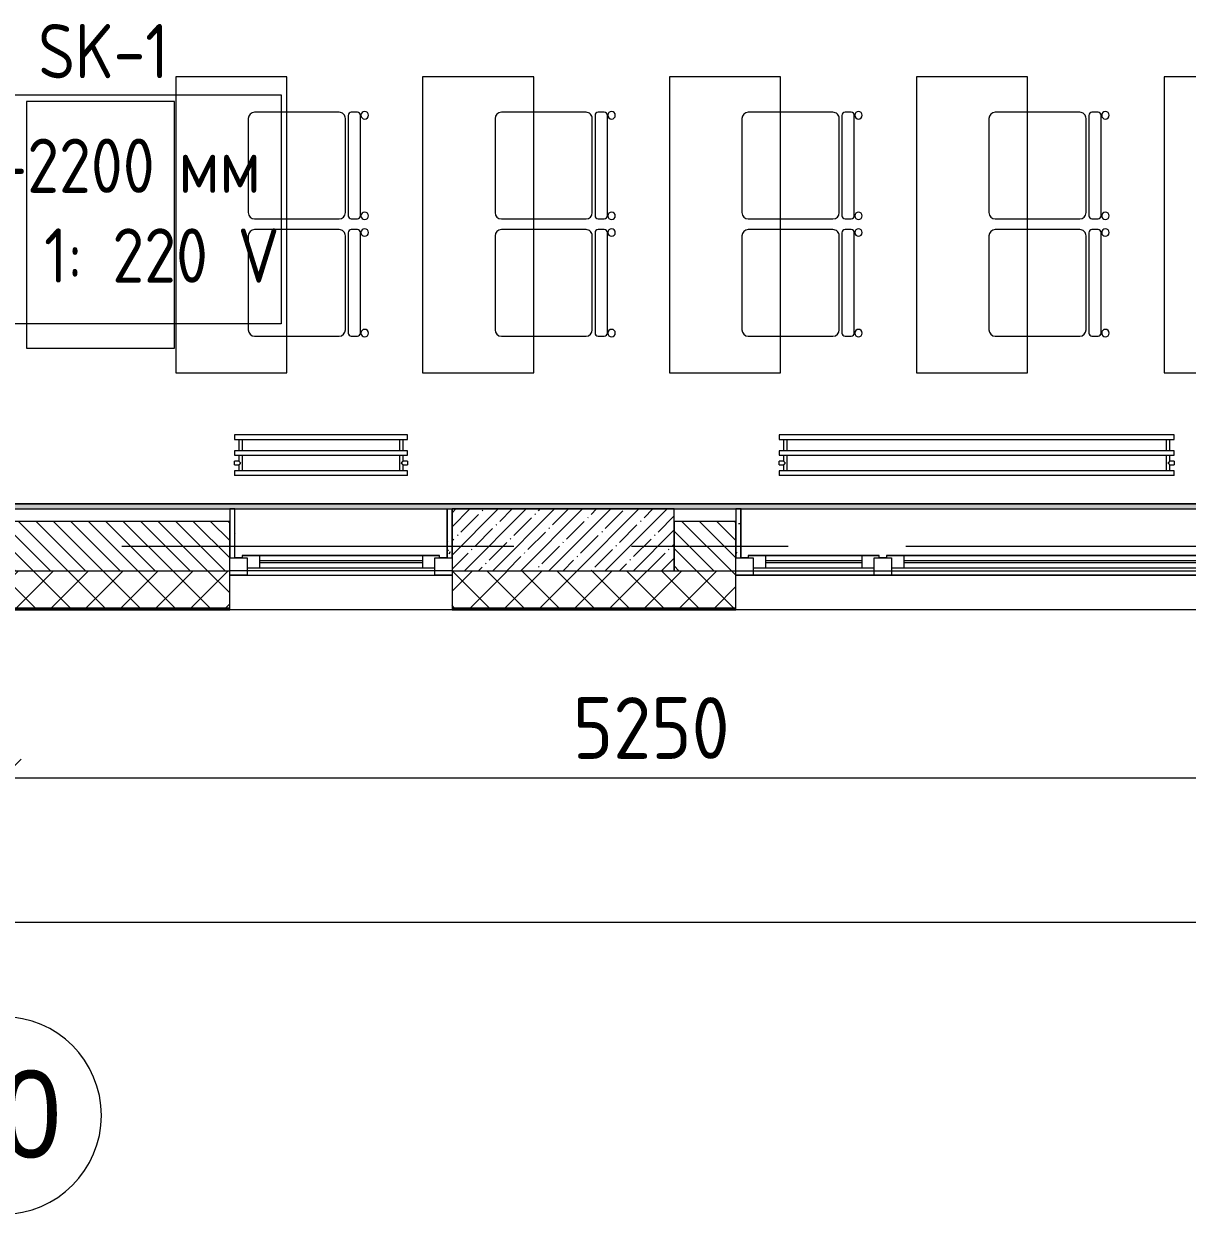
# Model space of a CAD drawing. Header units: millimetres. Extents: x 81382 to 274764, y -8553 to 29000.
# Drawn here: x 110796 to 115508, y -2706 to 2115 of the extents above; entities that cross this region are included whole.
import ezdxf

# ---------------------------------------------------------------- set-up
doc = ezdxf.new("R2010")
doc.units = ezdxf.units.MM
doc.linetypes.add('Осевая', pattern=[3175, 635, -476.25, 1587.5, -476.25])
for name, color, linetype, lineweight in [('A-ANNO-DIMS', 7, 'Continuous', 9), ('A-ANNO-DIMS-100', 7, 'Continuous', 9), ('A-GLAZ', 7, 'Continuous', 9), ('A-GLAZ-1', 7, 'Continuous', 13), ('A-WALL', 7, 'Continuous', 9), ('E-ELEC-FIXT-IDEN', 7, 'Continuous', 9), ('I-WALL', 7, 'Continuous', 9), ('M-EQPM', 7, 'Continuous', 9), ('S-COLS', 7, 'Continuous', 9), ('Оси', 7, 'Continuous', 9), ('Оси-1', 7, 'Continuous', 20), ('Оси-2', 7, 'Осевая', 9)]:
    doc.layers.add(name, color=color, linetype=linetype, lineweight=lineweight)
for name, color, linetype, lineweight, true_color in [('A-WALL-1', 7, 'Continuous', 9, 0x3c3c3c), ('A-WALL-FNSH-1', 7, 'Continuous', 9, 0x3c3c3c), ('I-FURN-1', 7, 'Continuous', 9, 0xf0f0f0)]:
    doc.layers.add(name, color=color, linetype=linetype, lineweight=lineweight, true_color=true_color)
doc.styles.add('Arial', font='arial.ttf', dxfattribs={"width": 0.9, "height": 350})
doc.styles.add('GOST Common_1', font='GOST_Common.ttf', dxfattribs={"width": 0.9, "height": 220})
doc.styles.add('ISOCPEUR', font='isocpeur.ttf', dxfattribs={"width": 0.9, "height": 250})
doc.dimstyles.new('ISO-2_5_0_9К_БОЛЬШОЙ', dxfattribs={"dimscale": 304.8, "dimtxt": 248.995294, "dimasz": 0.492126, "dimexe": 0.393701, "dimexo": 0.984252, "dimgap": 0, "dimtad": 1, "dimdec": 0, "dimrnd": 10, "dimzin": 0, "dimdsep": 46, "dimtxsty": 'ISOCPEUR', "dimblk1": 'OBLIQUE', "dimblk2": 'OBLIQUE', "dimsah": 1, "dimcen": 0.09, "dimdle": 0.393701, "dimazin": 0, "dimtfac": 1, "dimtdec": 4, "dimtix": 1, "dimtmove": 0, "dimatfit": 3, "dimfxl": 1, "dimtvp": 1, "dimtolj": 1, "dimtzin": 0, "dimarcsym": 2})
pattern_1 = [(0, (0, 0), (121.92, 30.48), [10.058, -81.382, 10.058, -81.382, -487.68]), (0, (0, 0), (121.92, 30.48), [-182.88, 10.058, -172.822, 10.058, -81.382, -213.36]), (0, (0, 0), (121.92, 30.48), [-457.2, 10.058, -50.902, 10.058, -142.342]), (120, (45.72, 15.24), (-87.356454, 90.345817), [10.058, -81.382, 10.058, -81.382, -487.68]), (120, (45.72, 15.24), (-87.356454, 90.345817), [-182.88, 10.058, -172.822, 10.058, -81.382, -213.36]), (120, (45.72, 15.24), (-87.356454, 90.345817), [-457.2, 10.058, -50.902, 10.058, -142.342]), (240, (60.96, 76.2), (-34.563546, -120.825817), [10.058, -81.382, 10.058, -81.382, -487.68]), (240, (60.96, 76.2), (-34.563546, -120.825817), [-182.88, 10.058, -172.822, 10.058, -81.382, -213.36]), (240, (60.96, 76.2), (-34.563546, -120.825817), [-457.2, 10.058, -50.902, 10.058, -142.342])]

# ---------------------------------------------------------------- blocks, each defined once
blk = doc.blocks.new('120_Окно_СКБ_2Ст_Фрамуга сверху - 120_Окно_СКБ_2Ст_2300х2500_h_ ДОО-19727959-План размещения напольных электротехнических лючков и розеток 3 этажа в осях 23-33')
at = {"layer": 'A-GLAZ'}
for p, q in [((1150, -57), (-1150, -57)), ((-1080, -57), (1080, -57)), ((-1130, -127), (-1100, -127)), ((-1030, -107), (470, -107)), ((470, -117), (-1030, -117)), ((540, -127), (570, -127)), ((540, -127), (570, -127)), ((640, -107), (1030, -107)), ((1030, -117), (640, -117)), ((1100, -127), (1130, -127))]:
    blk.add_line(p, q, dxfattribs=at)
at = {"layer": 'A-GLAZ-1'}
for p, q in [((-1150, -127), (-1150, -57)), ((-1150, -57), (-1080, -57)), ((-1080, -57), (-1080, -127)), ((520, -87), (-1080, -87)), ((-1080, -87), (-1080, -127)), ((-1030, -137), (-1030, -87)), ((470, -137), (470, -87)), ((520, -127), (520, -57)), ((520, -57), (590, -57)), ((520, -127), (520, -87)), ((590, -57), (590, -127)), ((1080, -87), (590, -87)), ((590, -87), (590, -127)), ((640, -137), (640, -87)), ((1030, -137), (1030, -87)), ((1080, -127), (1080, -57)), ((1080, -57), (1150, -57)), ((1080, -127), (1080, -87)), ((1150, -57), (1150, -127)), ((-1080, -127), (-1150, -127)), ((-1080, -127), (-1100, -127)), ((-1100, -127), (-1100, -137)), ((-1100, -137), (540, -137)), ((540, -137), (-1100, -137)), ((590, -127), (520, -127)), ((540, -127), (520, -127)), ((540, -137), (540, -127)), ((590, -127), (570, -127)), ((570, -127), (570, -137)), ((570, -137), (1100, -137)), ((1100, -137), (570, -137)), ((1150, -127), (1080, -127)), ((1100, -127), (1080, -127)), ((1100, -137), (1100, -127))]:
    blk.add_line(p, q, dxfattribs=at)
blk = doc.blocks.new('120_Окно_СКБ_1Ст - 120_Окно_СКБ_1Ст 900х2500_h_ с форточкой-V33-План размещения напольных электротехнических лючков и розеток 3 этажа в осях 23-33')
at = {"layer": 'A-GLAZ'}
for p, q in [((450, -57), (-450, -57)), ((-430, -127), (-400, -127)), ((-330, -107), (330, -107)), ((330, -117), (-330, -117)), ((400, -127), (430, -127))]:
    blk.add_line(p, q, dxfattribs=at)
at = {"layer": 'A-GLAZ-1'}
for p, q in [((-450, -127), (-450, -57)), ((-450, -57), (-380, -57)), ((-380, -57), (-380, -127)), ((380, -87), (-380, -87)), ((-380, -87), (-380, -127)), ((-330, -137), (-330, -87)), ((330, -137), (330, -87)), ((380, -127), (380, -57)), ((380, -57), (450, -57)), ((380, -127), (380, -87)), ((450, -57), (450, -127)), ((-380, -127), (-450, -127)), ((-380, -127), (-400, -127)), ((-400, -127), (-400, -137)), ((-400, -137), (400, -137)), ((400, -137), (-400, -137)), ((450, -127), (380, -127)), ((400, -127), (380, -127)), ((400, -137), (400, -127))]:
    blk.add_line(p, q, dxfattribs=at)
blk = doc.blocks.new('Стол базовый прямоугольный - 1_88-26291934-План размещения напольных электротехнических лючков и розеток 3 этажа в осях 23-33')
at = {"layer": 'I-FURN-1'}
for p, q in [((600, 225), (-600, 225)), ((-600, 225), (-600, -225)), ((600, -225), (600, 225)), ((-600, -225), (600, -225))]:
    blk.add_line(p, q, dxfattribs=at)
blk = doc.blocks.new('M_Стул-Breuer - 1_87-25466819-План размещения напольных электротехнических лючков и розеток 3 этажа в осях 23-33')
at = {"layer": 'I-FURN-1'}
for p, q in [((190.5, 241.3), (-190.5, 241.3)), ((-215.9, 215.9), (-215.9, 85)), ((215.9, 85), (215.9, 215.9)), ((-215.9, 85), (-215.9, -127)), ((215.9, -127), (215.9, 85)), ((-215.9, -176.2), (-215.9, -200.8)), ((203.2, -163.5), (-203.2, -163.5)), ((-190.5, -152.4), (190.5, -152.4)), ((215.9, -200.8), (215.9, -176.2)), ((-203.2, -213.5), (203.2, -213.5))]:
    blk.add_line(p, q, dxfattribs=at)
for centre, radius, start, end in [((-190.5, 215.9), 25.4, 90, 180), ((190.5, 215.9), 25.4, 0, 90), ((-190.5, -127), 25.4, 180, 270), ((190.5, -127), 25.4, 270, 360), ((-203.2, -176.2), 12.7, 90, 180), ((203.2, -176.2), 12.7, 360, 90), ((-203.5, -230.6), 15.1, 360, 180), ((-203.5, -230.6), 15.1, 180, 360), ((-203.2, -200.8), 12.7, 180, 270), ((203.7, -230.6), 15.1, 360, 180), ((203.7, -230.6), 15.1, 180, 360), ((203.2, -200.8), 12.7, 270, 360)]:
    blk.add_arc(centre, radius, start, end, dxfattribs=at)
blk = doc.blocks.new('Стол базовый прямоугольный - 1_288-25474731-План размещения напольных электротехнических лючков и розеток 3 этажа в осях 23-33')
at = {"layer": 'I-FURN-1'}
for p, q in [((500, 300), (-500, 300)), ((-500, 300), (-500, -300)), ((500, -300), (500, 300)), ((-500, -300), (500, -300))]:
    blk.add_line(p, q, dxfattribs=at)
blk = doc.blocks.new('radiator_prado_classic_z_tip_30_po exemplyaru - Classic Z Тип 30-300-31134001-План размещения напольных электротехнических лючков и розеток 3 этажа в осях 23-33')
at = {"layer": 'M-EQPM'}
for p, q in [((0, 228), (0, 210)), ((700, 228), (0, 228)), ((0, 210), (700, 210)), ((17.5, 210), (17.5, 164)), ((32.5, 164), (32.5, 210)), ((667.5, 210), (667.5, 164)), ((682.5, 164), (682.5, 210)), ((700, 210), (700, 228)), ((700, 164), (0, 164)), ((0, 164), (0, 146)), ((0, 146), (700, 146)), ((17.5, 146), (17.5, 121.5)), ((32.5, 82), (32.5, 146)), ((667.5, 146), (667.5, 82)), ((682.5, 121.5), (682.5, 146)), ((700, 146), (700, 164)), ((17.5, 121.5), (0, 121.5)), ((17.5, 121.5), (0, 121.5)), ((0, 121.5), (0, 121.2)), ((0, 106.5), (0, 121.5)), ((0, 121.2), (0, 121.2)), ((0, 106.8), (0, 106.5)), ((0, 106.8), (0, 106.8)), ((0, 106.5), (17.5, 106.5)), ((0, 106.5), (17.5, 106.5)), ((17.5, 106.5), (17.5, 82)), ((700, 121.5), (682.5, 121.5)), ((700, 121.5), (682.5, 121.5)), ((682.5, 82), (682.5, 106.5)), ((682.5, 106.5), (700, 106.5)), ((682.5, 106.5), (700, 106.5)), ((700, 121.5), (700, 106.5)), ((700, 121.2), (700, 121.5)), ((700, 121.5), (700, 121.2)), ((700, 121.2), (700, 121.5)), ((700, 106.5), (700, 106.8)), ((700, 106.8), (700, 106.5)), ((700, 106.5), (700, 106.8)), ((700, 82), (0, 82)), ((0, 82), (0, 64)), ((700, 64), (0, 64)), ((700, 64), (700, 82))]:
    blk.add_line(p, q, dxfattribs=at)
for points, knots in [([(25, 114), (24.5, 114.5), (23.6, 115.4), (22.4, 116.6), (21.6, 117.4), (21.1, 117.9), (20.8, 118.2), (20.5, 118.5), (20.2, 118.8), (19.8, 119.1), (19.6, 119.4), (19.3, 119.7), (19, 120), (18.7, 120.3), (18.5, 120.5), (18.3, 120.7), (18.1, 120.9), (17.9, 121.1), (17.8, 121.2), (17.7, 121.3), (17.5, 121.5), (17.5, 121.5), (17.5, 121.5)], [0, 0, 0, 0, 0.142857, 0.285714, 0.357143, 0.392857, 0.428571, 0.464286, 0.5, 0.535714, 0.571429, 0.607143, 0.642857, 0.678571, 0.714286, 0.75, 0.785714, 0.821429, 0.857143, 0.892857, 0.928571, 1, 1, 1, 1]), ([(17.5, 106.5), (17.5, 106.5), (17.5, 106.5), (17.7, 106.7), (17.8, 106.8), (17.9, 106.9), (18.1, 107.1), (18.3, 107.3), (18.5, 107.5), (18.7, 107.7), (19, 108), (19.3, 108.3), (19.6, 108.6), (19.8, 108.9), (20.3, 109.3), (20.7, 109.7), (21.1, 110.1), (21.6, 110.6), (22.4, 111.4), (23.6, 112.6), (24.5, 113.5), (25, 114)], [0, 0, 0, 0, 0.071429, 0.107143, 0.142857, 0.178571, 0.214286, 0.25, 0.285714, 0.321429, 0.357143, 0.392857, 0.428571, 0.464286, 0.5, 0.571429, 0.607143, 0.642857, 0.714286, 0.857143, 1, 1, 1, 1]), ([(675, 114), (675.5, 114.5), (676.4, 115.4), (677.6, 116.6), (678.4, 117.4), (678.9, 117.9), (679.2, 118.2), (679.5, 118.5), (679.8, 118.8), (680.1, 119.2), (680.4, 119.4), (680.7, 119.7), (681, 120), (681.3, 120.3), (681.5, 120.5), (681.7, 120.7), (681.9, 120.9), (682.1, 121.1), (682.2, 121.2), (682.3, 121.3), (682.5, 121.5), (682.5, 121.5), (682.5, 121.5)], [0, 0, 0, 0, 0.142857, 0.285714, 0.357143, 0.392857, 0.428571, 0.464286, 0.5, 0.535714, 0.571429, 0.607143, 0.642857, 0.678571, 0.714286, 0.75, 0.785714, 0.821429, 0.857143, 0.892857, 0.928571, 1, 1, 1, 1]), ([(682.5, 106.5), (682.5, 106.5), (682.5, 106.5), (682.3, 106.7), (682.2, 106.8), (682.1, 106.9), (681.9, 107.1), (681.7, 107.3), (681.5, 107.5), (681.3, 107.7), (681, 108), (680.7, 108.3), (680.4, 108.6), (680.1, 108.8), (679.7, 109.3), (679.3, 109.7), (678.9, 110.1), (678.4, 110.6), (677.6, 111.4), (676.4, 112.6), (675.5, 113.5), (675, 114)], [0, 0, 0, 0, 0.071429, 0.107143, 0.142857, 0.178571, 0.214286, 0.25, 0.285714, 0.321429, 0.357143, 0.392857, 0.428571, 0.464286, 0.5, 0.571429, 0.607143, 0.642857, 0.714286, 0.857143, 1, 1, 1, 1])]:
    blk.add_open_spline(points, degree=3, knots=knots, dxfattribs=at)
blk = doc.blocks.new('radiator_prado_classic_z_tip_30_po exemplyaru - Classic Z Тип 30-300-V123-План размещения напольных электротехнических лючков и розеток 3 этажа в осях 23-33')
at = {"layer": 'M-EQPM'}
for p, q in [((0, 228), (0, 210)), ((1600, 228), (0, 228)), ((0, 210), (1600, 210)), ((17.5, 210), (17.5, 164)), ((32.5, 164), (32.5, 210)), ((1567.5, 210), (1567.5, 164)), ((1582.5, 164), (1582.5, 210)), ((1600, 210), (1600, 228)), ((1600, 164), (0, 164)), ((0, 164), (0, 146)), ((0, 146), (1600, 146)), ((17.5, 146), (17.5, 121.5)), ((32.5, 82), (32.5, 146)), ((1567.5, 146), (1567.5, 82)), ((1582.5, 121.5), (1582.5, 146)), ((1600, 146), (1600, 164)), ((17.5, 121.5), (0, 121.5)), ((17.5, 121.5), (0, 121.5)), ((0, 121.5), (0, 121.2)), ((0, 106.5), (0, 121.5)), ((0, 121.2), (0, 121.2)), ((0, 106.8), (0, 106.5)), ((0, 106.8), (0, 106.8)), ((0, 106.5), (17.5, 106.5)), ((0, 106.5), (17.5, 106.5)), ((17.5, 106.5), (17.5, 82)), ((1600, 121.5), (1582.5, 121.5)), ((1600, 121.5), (1582.5, 121.5)), ((1582.5, 82), (1582.5, 106.5)), ((1582.5, 106.5), (1600, 106.5)), ((1582.5, 106.5), (1600, 106.5)), ((1600, 121.5), (1600, 106.5)), ((1600, 121.2), (1600, 121.5)), ((1600, 121.5), (1600, 121.2)), ((1600, 121.2), (1600, 121.5)), ((1600, 106.5), (1600, 106.8)), ((1600, 106.8), (1600, 106.5)), ((1600, 106.5), (1600, 106.8)), ((1600, 82), (0, 82)), ((0, 82), (0, 64)), ((1600, 64), (0, 64)), ((1600, 64), (1600, 82))]:
    blk.add_line(p, q, dxfattribs=at)
for points, knots in [([(25, 114), (24.5, 114.5), (23.6, 115.4), (22.4, 116.6), (21.6, 117.4), (21.1, 117.9), (20.8, 118.2), (20.5, 118.5), (20.2, 118.8), (19.8, 119.1), (19.6, 119.4), (19.3, 119.7), (19, 120), (18.7, 120.3), (18.5, 120.5), (18.3, 120.7), (18.1, 120.9), (17.9, 121.1), (17.8, 121.2), (17.7, 121.3), (17.5, 121.5), (17.5, 121.5), (17.5, 121.5)], [0, 0, 0, 0, 0.142857, 0.285714, 0.357143, 0.392857, 0.428571, 0.464286, 0.5, 0.535714, 0.571429, 0.607143, 0.642857, 0.678571, 0.714286, 0.75, 0.785714, 0.821429, 0.857143, 0.892857, 0.928571, 1, 1, 1, 1]), ([(17.5, 106.5), (17.5, 106.5), (17.5, 106.5), (17.7, 106.7), (17.8, 106.8), (17.9, 106.9), (18.1, 107.1), (18.3, 107.3), (18.5, 107.5), (18.7, 107.7), (19, 108), (19.3, 108.3), (19.6, 108.6), (19.8, 108.9), (20.3, 109.3), (20.7, 109.7), (21.1, 110.1), (21.6, 110.6), (22.4, 111.4), (23.6, 112.6), (24.5, 113.5), (25, 114)], [0, 0, 0, 0, 0.071429, 0.107143, 0.142857, 0.178571, 0.214286, 0.25, 0.285714, 0.321429, 0.357143, 0.392857, 0.428571, 0.464286, 0.5, 0.571429, 0.607143, 0.642857, 0.714286, 0.857143, 1, 1, 1, 1]), ([(1575, 114), (1575.5, 114.5), (1576.4, 115.4), (1577.6, 116.6), (1578.4, 117.4), (1578.9, 117.9), (1579.2, 118.2), (1579.5, 118.5), (1579.8, 118.8), (1580.1, 119.2), (1580.4, 119.4), (1580.7, 119.7), (1581, 120), (1581.3, 120.3), (1581.5, 120.5), (1581.7, 120.7), (1581.9, 120.9), (1582.1, 121.1), (1582.2, 121.2), (1582.3, 121.3), (1582.5, 121.5), (1582.5, 121.5), (1582.5, 121.5)], [0, 0, 0, 0, 0.142857, 0.285714, 0.357143, 0.392857, 0.428571, 0.464286, 0.5, 0.535714, 0.571429, 0.607143, 0.642857, 0.678571, 0.714286, 0.75, 0.785714, 0.821429, 0.857143, 0.892857, 0.928571, 1, 1, 1, 1]), ([(1582.5, 106.5), (1582.5, 106.5), (1582.5, 106.5), (1582.3, 106.7), (1582.2, 106.8), (1582.1, 106.9), (1581.9, 107.1), (1581.7, 107.3), (1581.5, 107.5), (1581.3, 107.7), (1581, 108), (1580.7, 108.3), (1580.4, 108.6), (1580.1, 108.8), (1579.7, 109.3), (1579.3, 109.7), (1578.9, 110.1), (1578.4, 110.6), (1577.6, 111.4), (1576.4, 112.6), (1575.5, 113.5), (1575, 114)], [0, 0, 0, 0, 0.071429, 0.107143, 0.142857, 0.178571, 0.214286, 0.25, 0.285714, 0.321429, 0.357143, 0.392857, 0.428571, 0.464286, 0.5, 0.571429, 0.607143, 0.642857, 0.714286, 0.857143, 1, 1, 1, 1])]:
    blk.add_open_spline(points, degree=3, knots=knots, dxfattribs=at)
blk = doc.blocks.new('Ось сетки - D8-29747960-План размещения напольных электротехнических лючков и розеток 3 этажа в осях 23-33')
at = {"layer": 'Оси-1'}
for start, end in [(360, 180), (180, 360)]:
    blk.add_arc((0, 0), 4, start, end, dxfattribs=at)
blk = doc.blocks.new('DIMBLOCK44-План размещения напольных электротехнических лючков и розеток 3 этажа в осях 23-33')
at = {"layer": 'A-ANNO-DIMS-100'}
for p, q in [((110710, -1132.6), (110710, -818.6)), ((115960, -1132.6), (115960, -818.6)), ((110710, -938.6), (115960, -938.6)), ((110710, -938.6), (110710, -1132.6)), ((115960, -938.6), (115960, -1132.6))]:
    blk.add_line(p, q, dxfattribs=at)
at = {"layer": 'A-ANNO-DIMS-100', "lineweight": 20}
for p, q in [((110710, -938.6), (110785, -863.6)), ((115960, -938.6), (116035, -863.6)), ((110710, -938.6), (110635, -1013.6)), ((115960, -938.6), (115885, -1013.6))]:
    blk.add_line(p, q, dxfattribs=at)
at = {"layer": 'A-ANNO-DIMS-100', "color": 0, "insert": (113019, -612), "char_height": 250, "width": 758.478, "attachment_point": 1, "line_spacing_factor": 1.149209, "style": 'ISOCPEUR'}
blk.add_mtext('5250', dxfattribs=at)
blk = doc.blocks.new('_Oblique')
at = {"color": 0, "linetype": 'ByBlock', "lineweight": -2}
blk.add_line((-0.5, -0.5), (0.5, 0.5), dxfattribs=at)
blk = doc.blocks.new('DIMBLOCK47-План размещения напольных электротехнических лючков и розеток 3 этажа в осях 23-33')
at = {"layer": 'A-ANNO-DIMS-100'}
for p, q in [((84560, -1717.9), (84560, -1404)), ((125010, -1717.9), (125010, -1404)), ((84440, -1524), (125130, -1524)), ((84560, -1524), (84560, -1717.9)), ((125010, -1524), (125010, -1717.9))]:
    blk.add_line(p, q, dxfattribs=at)
at = {"layer": 'A-ANNO-DIMS-100', "lineweight": 20}
for p, q in [((84560, -1524), (84635, -1449)), ((125010, -1524), (125085, -1449)), ((84560, -1524), (84485, -1599)), ((125010, -1524), (124935, -1599))]:
    blk.add_line(p, q, dxfattribs=at)
at = {"layer": 'A-ANNO-DIMS-100', "color": 0, "insert": (104366, -1197.4), "char_height": 250, "width": 1005.558, "attachment_point": 1, "line_spacing_factor": 1.149209, "style": 'ISOCPEUR'}
blk.add_mtext('40450', dxfattribs=at)

msp = doc.modelspace()

# ---------------------------------------------------------------- hatches: boundary and pattern name
at = {"layer": 'A-WALL'}
h = msp.add_hatch(dxfattribs=at)
h.set_pattern_fill('FP_2', color=256, style=0, pattern_type=2)
h.set_pattern_definition([(135, (0, 0), (-35.35534, -35.35534), [])])
h.paths.add_polyline_path([(121430, -100), (121430, 100), (121130, 100), (121130, -100)])
h.paths.add_polyline_path([(118830, -100), (119330, -100), (119330, 100), (118830, 100)])
h.paths.add_polyline_path([(117030, -100), (117030, 100), (115980, 100), (115980, -100), (116985.1, -100)])
h.paths.add_polyline_path([(113430, -100), (113680, -100), (113680, 100), (113430, 100)])
h.paths.add_polyline_path([(110730, -100), (111630, -100), (111630, 100), (110730, 100), (110730, 91.5)])
h.paths.add_polyline_path([(109353.5, -100), (109830, -100), (109830, 100), (108930, 100), (108930, -100)])
h.paths.add_polyline_path([(106230, -100), (106230, 100), (105180, 100), (105180, -100), (106173.6, -100)])
h.paths.add_polyline_path([(102880, -100), (102880, 100), (102630, 100), (102630, -100)])
h.paths.add_polyline_path([(101085.9, -100), (101730, -100), (101730, 100), (100830, 100), (100830, -100)])
h.paths.add_polyline_path([(97906, -100), (98130, -100), (98130, 100), (97080, 100), (97080, -100), (97270.1, -100)])
h.paths.add_polyline_path([(94726.2, -100), (94780, -100), (94780, 100), (94530, 100), (94530, -100)])
h.paths.add_polyline_path([(92730, -100), (92730, 100), (91930, 100), (91930, -100), (92182.3, -100)])
h = msp.add_hatch(dxfattribs=at)
h.set_pattern_fill('FP_1', color=256, style=0, pattern_type=2)
h.set_pattern_definition([(45, (0, 0), (-70.71068, 70.71068), []), (135, (0, 0), (-70.71068, -70.71068), [])])
h.paths.add_polyline_path([(125080, -250), (125080, -100), (123730, -100), (123730, -250), (123980.7, -250)])
h.paths.add_polyline_path([(120800.9, -250), (121430, -250), (121430, -100), (120230, -100), (120230, -250)])
h.paths.add_polyline_path([(117930, -250), (119330, -250), (119330, -100), (117930, -100)])
h.paths.add_polyline_path([(116985.1, -250), (117030, -250), (117030, -100), (115980, -100), (115980, -250), (116349.1, -250)])
h.paths.add_polyline_path([(112533.3, -250), (113680, -250), (113680, -100), (112530, -100), (112530, -250)])
h.paths.add_polyline_path([(109830, -250), (109830, -100), (108930, -100), (108930, -250), (109353.5, -250)])
h.paths.add_polyline_path([(111261.4, -250), (111630, -250), (111630, -100), (110730, -100), (110730, -250)])
h.paths.add_polyline_path([(107130, -250), (108030, -250), (108030, -100), (107130, -100)])
h.paths.add_polyline_path([(106230, -250), (106230, -100), (105180, -100), (105180, -250), (106173.6, -250)])
h.paths.add_polyline_path([(102357.8, -250), (102880, -250), (102880, -100), (100830, -100), (100830, -250), (101730, -250)])
h.paths.add_polyline_path([(99930, -250), (99930, -100), (99030, -100), (99030, -250), (99813.9, -250)])
h.paths.add_polyline_path([(98130, -250), (98130, -100), (97080, -100), (97080, -250), (97906, -250)])
h.paths.add_polyline_path([(94726.2, -250), (94780, -250), (94780, -100), (93630, -100), (93630, -250), (94090.2, -250)])
h.paths.add_polyline_path([(92730, -250), (92730, -100), (91930, -100), (91930, -250), (92182.3, -250)])
h.paths.add_polyline_path([(90910.4, -250), (91030, -250), (91030, -100), (89210, -100), (89210, -250), (89638.5, -250)])
at = {"layer": 'I-WALL'}
h = msp.add_hatch(dxfattribs=at)
h.set_pattern_fill('FP_35', color=256, style=0, pattern_type=2)
h.set_pattern_definition(pattern_1)
h.paths.add_polyline_path([(123980.7, 150), (124810, 150), (124810, 170), (109770, 170), (109771, 150), (123662.7, 150)])
h = msp.add_hatch(dxfattribs=at)
h.set_pattern_fill('FP_35', color=256, style=0, pattern_type=2)
h.set_pattern_definition(pattern_1)
h.paths.add_polyline_path([(111650, -48), (111650, 150), (111630, 150), (111630, -48)])
h = msp.add_hatch(dxfattribs=at)
h.set_pattern_fill('FP_35', color=256, style=0, pattern_type=2)
h.set_pattern_definition(pattern_1)
h.paths.add_polyline_path([(112530, -48), (112530, 149.8), (112510, 149.8), (112510, -48)])
h = msp.add_hatch(dxfattribs=at)
h.set_pattern_fill('FP_35', color=256, style=0, pattern_type=2)
h.set_pattern_definition(pattern_1)
h.paths.add_polyline_path([(113700, -48), (113700, 150), (113680, 150), (113680, -48)])
at = {"layer": 'S-COLS'}
h = msp.add_hatch(dxfattribs=at)
h.set_pattern_fill('FP_4', color=256, style=0, pattern_type=2)
h.set_pattern_definition([(45, (0, 0), (-57.024626, 57.024626), []), (45, (57.025, 0), (-57.024626, 57.024626), [100.806, -20.161, 3.353, -16.808])])
h.paths.add_polyline_path([(112533.3, -100), (113430, -100), (113430, 150), (112530, 150), (112530, -100)])

# ---------------------------------------------------------------- linework, layer by layer
at = {"layer": 'A-WALL'}
for p, q in [((113430, 100), (113430, -100)), ((102630, -100), (111630, -100)), ((110730, -100), (111630, -100)), ((112530, -100), (117030, -100)), ((113430, -100), (113680, -100)), ((110730, -250), (111630, -250)), ((110730, -253), (111630, -253)), ((112530, -258), (111630, -258)), ((112530, -250), (113680, -250)), ((112530, -253), (113680, -253)), ((115980, -258), (113680, -258))]:
    msp.add_line(p, q, dxfattribs=at)
at = {"layer": 'A-WALL-1'}
for p, q in [((124810, 170), (109770, 170)), ((109770, 150), (124830, 150)), ((111650, 150), (111630, 150)), ((111630, 150), (111630, -48)), ((111650, -48), (111650, 150)), ((112530, 149.8), (112510, 149.8)), ((112510, 149.8), (112510, -48)), ((112530, -48), (112530, 149.8)), ((113700, 150), (113680, 150)), ((113680, 150), (113680, -48)), ((113700, -48), (113700, 150)), ((111630, 100), (110730, 100)), ((111630, -250), (111630, 100)), ((113680, 100), (113430, 100)), ((113680, -250), (113680, 100)), ((111630, -48), (111650, -48)), ((112510, -48), (112530, -48)), ((113680, -48), (113700, -48)), ((112530, -100), (112530, -250))]:
    msp.add_line(p, q, dxfattribs=at)
at = {"layer": 'A-WALL-FNSH-1'}
for p, q in [((124809, 171), (109771, 171)), ((111651, 150), (111650, 150)), ((111651, -48), (111651, 150)), ((112510, 149.8), (112509, 149.8)), ((112509, 149.8), (112509, -48)), ((113701, 150), (113700, 150)), ((113701, -48), (113701, 150)), ((111650, -48), (111651, -48)), ((112509, -48), (112510, -48)), ((113700, -48), (113701, -48)), ((110730, -258), (111630, -258)), ((111630, -258), (111630, -250)), ((112530, -250), (112530, -258)), ((112530, -258), (113680, -258)), ((113680, -258), (113680, -250))]:
    msp.add_line(p, q, dxfattribs=at)
at = {"layer": 'E-ELEC-FIXT-IDEN', "flags": 128}
msp.add_lwpolyline([(110417.3, 1828.1), (111837.7, 1828.1), (111837.7, 900.1), (110417.3, 900.1)], close=True, dxfattribs=at)
at = {"layer": 'I-WALL'}
msp.add_line((112530, -100), (111630, -100), dxfattribs=at)
at = {"layer": 'S-COLS'}
for p, q in [((113430, 150), (112530, 150)), ((112530, 150), (112530, -100)), ((113430, 100), (113430, 150)), ((113430, -100), (113430, 100)), ((112530, -100), (113430, -100))]:
    msp.add_line(p, q, dxfattribs=at)
at = {"layer": 'Оси-2'}
msp.add_line((84681.8, 0), (122730, 0), dxfattribs=at)

# ---------------------------------------------------------------- block references
at = {"layer": 'A-GLAZ', "rotation": 180}
for name, p in [('120_Окно_СКБ_1Ст - 120_Окно_СКБ_1Ст 900х2500_h_ с форточкой-V33-План размещения напольных электротехнических лючков и розеток 3 этажа в осях 23-33', (112080, -175)), ('120_Окно_СКБ_2Ст_Фрамуга сверху - 120_Окно_СКБ_2Ст_2300х2500_h_ ДОО-19727959-План размещения напольных электротехнических лючков и розеток 3 этажа в осях 23-33', (114830, -175))]:
    msp.add_blockref(name, p, dxfattribs=at)
at = {"layer": 'I-FURN-1'}
for name, p, rotation in [('Стол базовый прямоугольный - 1_88-26291934-План размещения напольных электротехнических лючков и розеток 3 этажа в осях 23-33', (111635.8, 1300.9), 90), ('Стол базовый прямоугольный - 1_88-26291934-План размещения напольных электротехнических лючков и розеток 3 этажа в осях 23-33', (112635.8, 1300.9), 90), ('Стол базовый прямоугольный - 1_88-26291934-План размещения напольных электротехнических лючков и розеток 3 этажа в осях 23-33', (113635.8, 1300.9), 90), ('Стол базовый прямоугольный - 1_88-26291934-План размещения напольных электротехнических лючков и розеток 3 этажа в осях 23-33', (114635.8, 1300.9), 90), ('Стол базовый прямоугольный - 1_88-26291934-План размещения напольных электротехнических лючков и розеток 3 этажа в осях 23-33', (115639.7, 1300.9), 90), ('Стол базовый прямоугольный - 1_288-25474731-План размещения напольных электротехнических лючков и розеток 3 этажа в осях 23-33', (111106.4, 1300.9), 90), ('M_Стул-Breuer - 1_87-25466819-План размещения напольных электротехнических лючков и розеток 3 этажа в осях 23-33', (111945.8, 1540.9), 90.00000000000006), ('M_Стул-Breuer - 1_87-25466819-План размещения напольных электротехнических лючков и розеток 3 этажа в осях 23-33', (112945.8, 1540.9), 90.00000000000006), ('M_Стул-Breuer - 1_87-25466819-План размещения напольных электротехнических лючков и розеток 3 этажа в осях 23-33', (113945.8, 1540.9), 90.00000000000006), ('M_Стул-Breuer - 1_87-25466819-План размещения напольных электротехнических лючков и розеток 3 этажа в осях 23-33', (114945.8, 1540.9), 90.00000000000006), ('M_Стул-Breuer - 1_87-25466819-План размещения напольных электротехнических лючков и розеток 3 этажа в осях 23-33', (111945.8, 1065.9), 90.00000000000006), ('M_Стул-Breuer - 1_87-25466819-План размещения напольных электротехнических лючков и розеток 3 этажа в осях 23-33', (112945.8, 1065.9), 90.00000000000006), ('M_Стул-Breuer - 1_87-25466819-План размещения напольных электротехнических лючков и розеток 3 этажа в осях 23-33', (113945.8, 1065.9), 90.00000000000006), ('M_Стул-Breuer - 1_87-25466819-План размещения напольных электротехнических лючков и розеток 3 этажа в осях 23-33', (114945.8, 1065.9), 90.00000000000006)]:
    msp.add_blockref(name, p, dxfattribs=dict(at, rotation=rotation))
at = {"layer": 'M-EQPM'}
for name, p in [('radiator_prado_classic_z_tip_30_po exemplyaru - Classic Z Тип 30-300-31134001-План размещения напольных электротехнических лючков и розеток 3 этажа в осях 23-33', (111649.2, 222)), ('radiator_prado_classic_z_tip_30_po exemplyaru - Classic Z Тип 30-300-V123-План размещения напольных электротехнических лючков и розеток 3 этажа в осях 23-33', (113855.4, 222))]:
    msp.add_blockref(name, p, dxfattribs=at)
at = {"layer": 'Оси-1', "xscale": 99.99999999999993, "yscale": 99.99999999999993, "zscale": 99.99999999999993}
msp.add_blockref('Ось сетки - D8-29747960-План размещения напольных электротехнических лючков и розеток 3 этажа в осях 23-33', (110710, -2306.3), dxfattribs=at)

# ---------------------------------------------------------------- texts
at = {"layer": 'E-ELEC-FIXT-IDEN', "char_height": 220, "attachment_point": 1, "style": 'GOST Common_1'}
for s, insert, width in [('SK-1', (110853.9, 2114.4), 656.582), ('H-2200 ', (110517.3, 1650.4), 1096.708), ('мм', (111422.2, 1650.4), 375.19), ('   1: 220 V', (110517.3, 1286.6), 1291.519)]:
    msp.add_mtext(s, dxfattribs=dict(at, insert=insert, width=width))
at = {"layer": 'Оси', "insert": (110457.4, -2125.6), "char_height": 350, "width": 606.076, "attachment_point": 1, "style": 'Arial'}
msp.add_mtext('30', dxfattribs=at)

# ---------------------------------------------------------------- dimensions: what is measured, and where the dimension line sits
at = {"layer": 'A-ANNO-DIMS'}
for base, p1, p2, override, picture, middle in [((115960, -938.6), (110710, -832.6), (115960, -832.6), {"dimpost": '<>', "dimfxl": 5250}, 'DIMBLOCK44-План размещения напольных электротехнических лючков и розеток 3 этажа в осях 23-33', (113335, -813.6)), ((125010, -1524), (84560, -1417.9), (125010, -1417.9), {"dimpost": '<>', "dimfxl": 40450}, 'DIMBLOCK47-План размещения напольных электротехнических лючков и розеток 3 этажа в осях 23-33', (104785, -1399))]:
    dim = msp.add_linear_dim(base=base, p1=p1, p2=p2, dimstyle='ISO-2_5_0_9К_БОЛЬШОЙ', override=override, dxfattribs=at)
    dim.commit()
    dim.dimension.update_dxf_attribs({"geometry": picture, "text_midpoint": middle})

doc.saveas('drawing.dxf')
